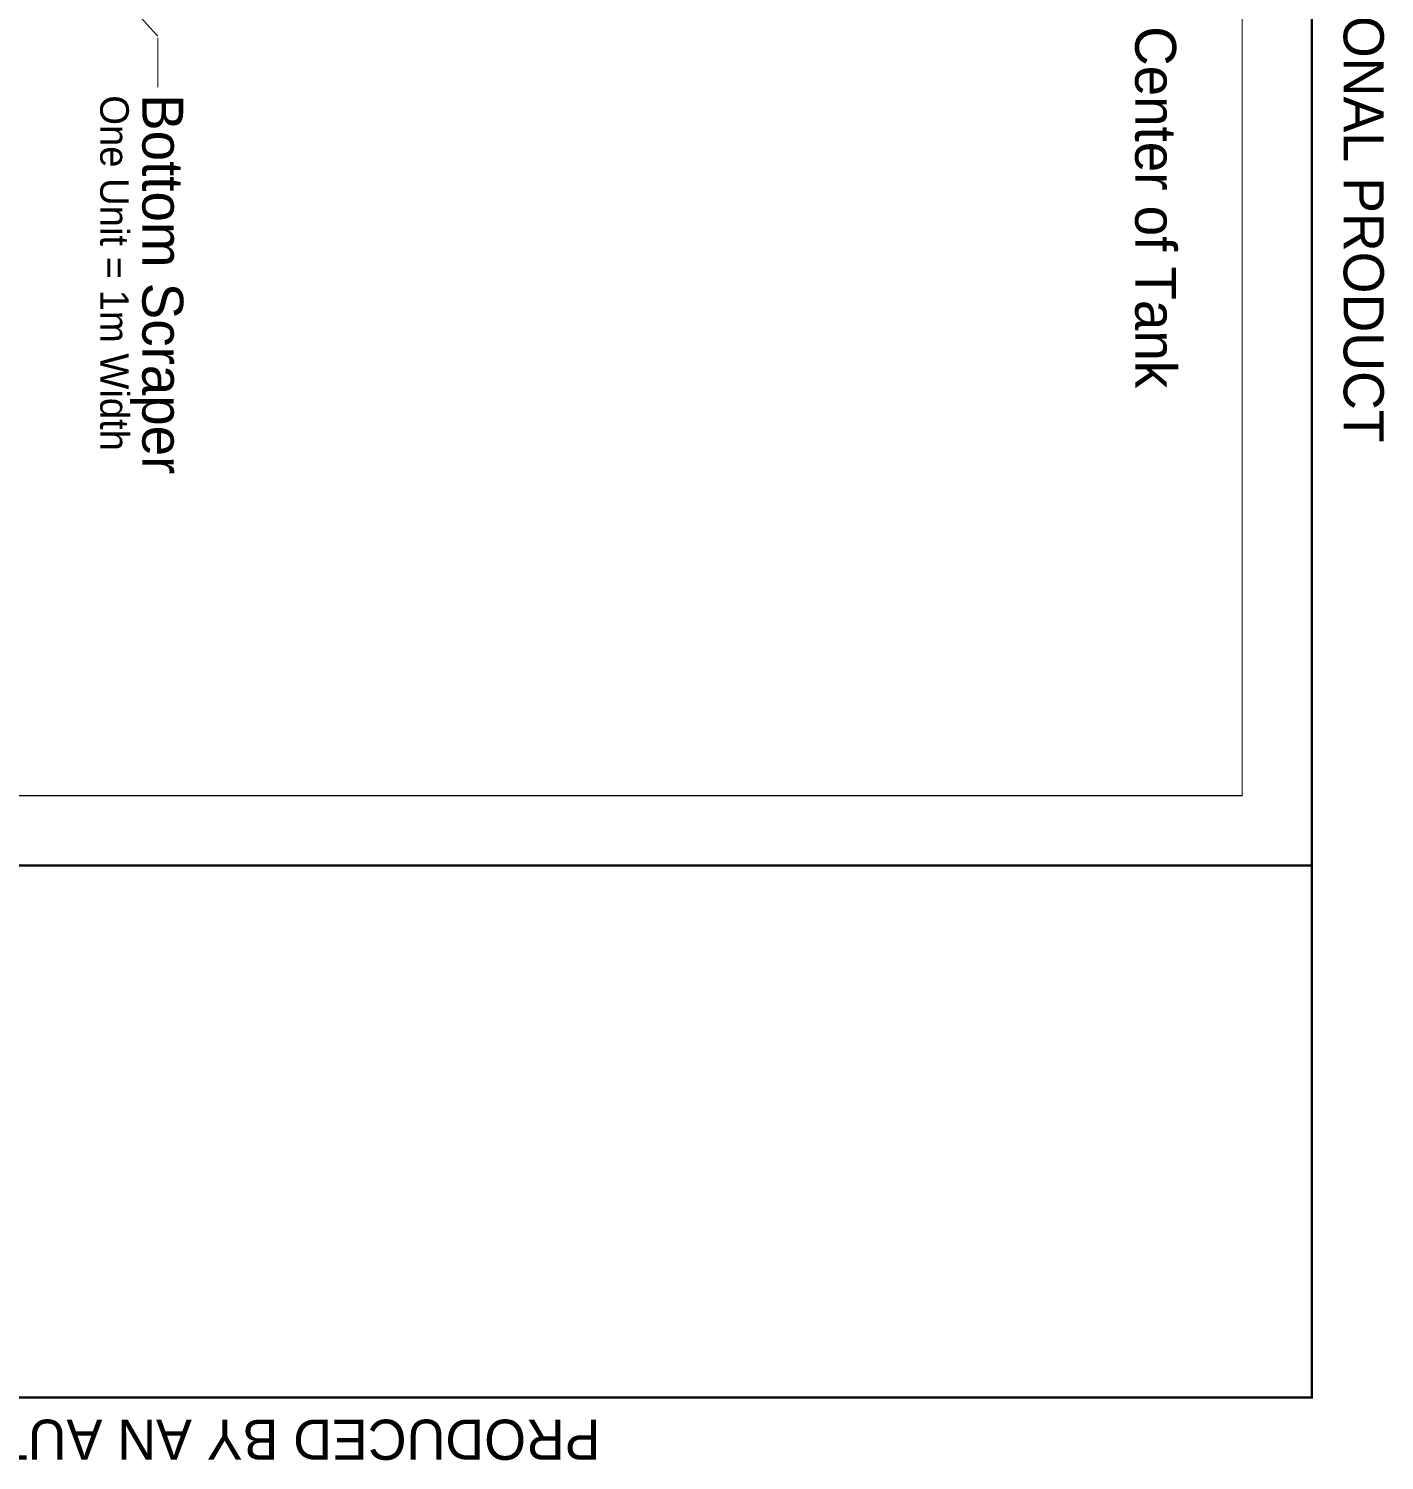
# Model space of a CAD drawing. Extents: x 0 to 11.7, y 0 to 16.5.
# Drawn here: x 5.84 to 11.7, y -0.01 to 6.17 of the extents above; entities that cross this region are included whole.
import ezdxf

# ---------------------------------------------------------------- set-up
doc = ezdxf.new("R2010")
doc.units = 0
doc.layers.get('0').update_dxf_attribs({"linetype": 'CONTINUOUS'})

msp = doc.modelspace()

# ---------------------------------------------------------------- linework, layer by layer
at = {"color": 0}
for points, const_width in [([(11.3828, 0.25944), (11.3828, 16.2511), (0.26443, 16.2511), (0.26443, 0.25944), (11.3828, 0.25944)], 0.01), ([(11.0811, 2.85781), (11.0811, 15.9494), (0.56614, 15.9494), (0.56614, 2.85781), (11.0811, 2.85781)], 0.005)]:
    msp.add_lwpolyline(points, close=True, dxfattribs=dict(at, const_width=const_width))
for points, const_width in [([(6.19276, 6.36442), (6.39947, 6.13612)], 0.005), ([(6.39947, 6.12944), (6.39947, 5.91613)], 0.005), ([(0.26443, 2.5561), (11.3828, 2.5561)], 0.01)]:
    msp.add_lwpolyline(points, dxfattribs=dict(at, const_width=const_width))

# ---------------------------------------------------------------- texts
for s, height, rotation, p in [('PRODUCED BY AN AUTODESK EDUCATIONAL PRODUCT', 0.173333, 270, (11.5194, 10.7311)), ('Center of Tank', 0.176667, 270, (10.6194, 6.17944)), ('One Unit = 1m Width ', 0.123333, 270, (6.15111, 5.88111)), ('Bottom Scraper', 0.176667, 270, (6.33278, 5.88611)), ('PRODUCED BY AN AUTODESK EDUCATIONAL PRODUCT', 0.173333, 180, (8.31111, 0.16444))]:
    msp.add_text(s, height=height, rotation=rotation, dxfattribs=at).set_placement(p)

doc.saveas('drawing.dxf')
